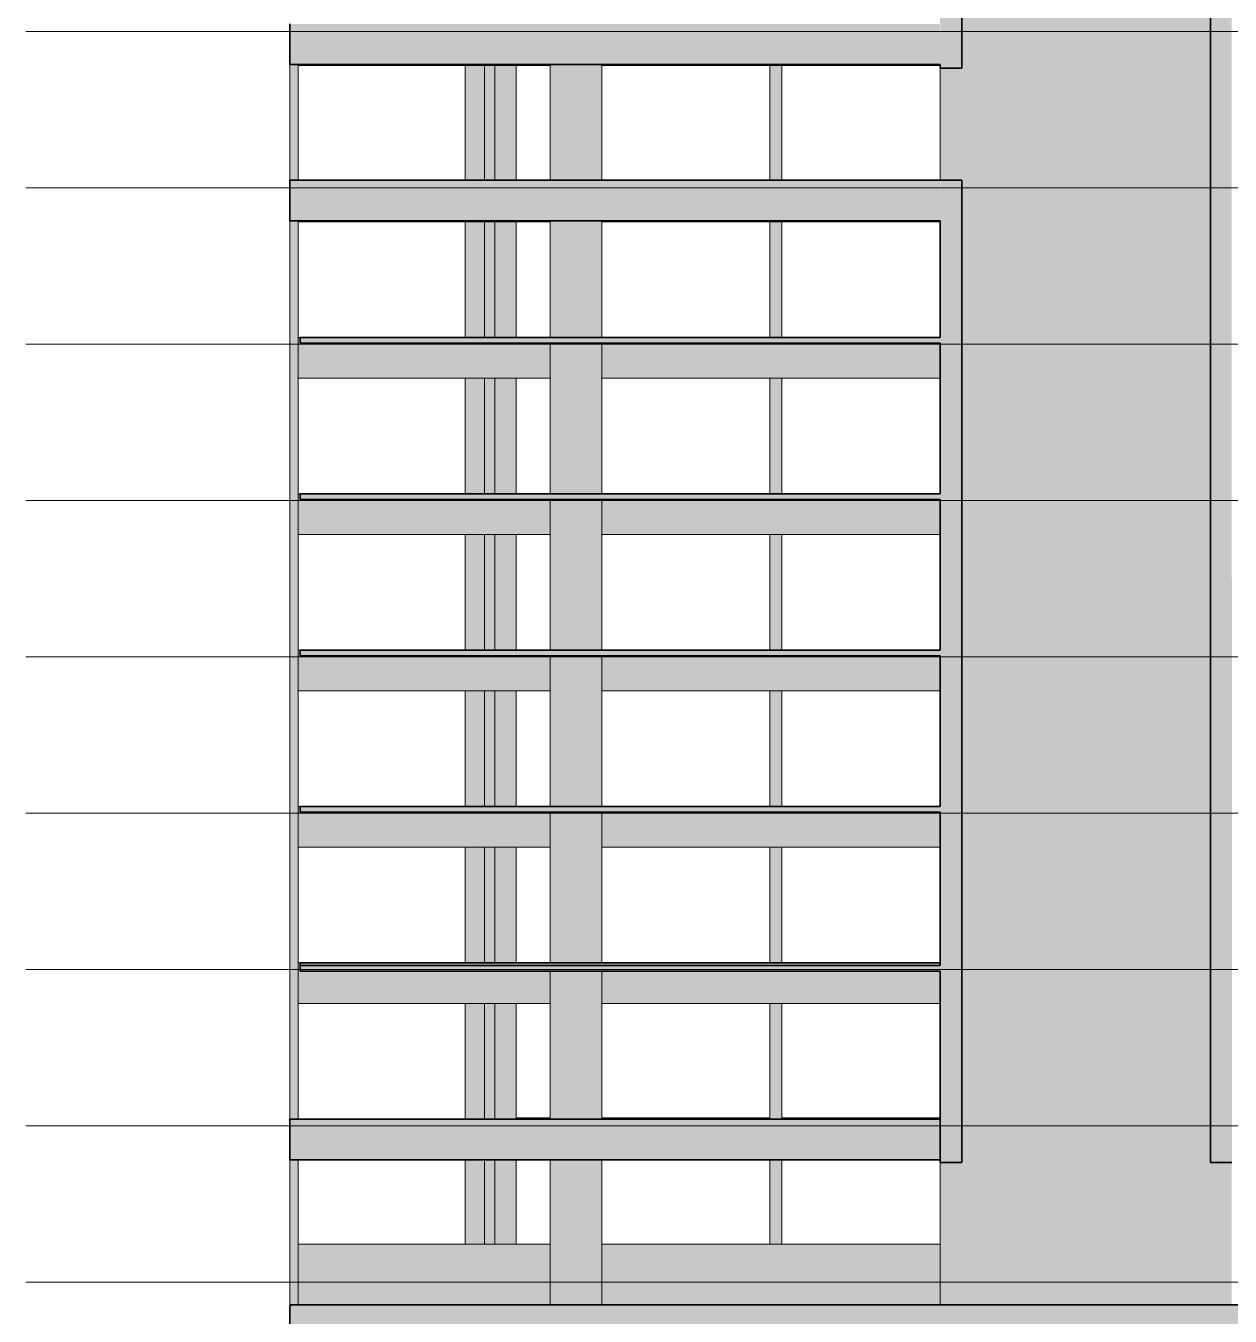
# Model space of a CAD drawing. Extents: x -2131 to 52870, y -3196 to 88043.
# Drawn here: x 34692 to 36910, y 80725 to 83102 of the extents above; entities that cross this region are included whole.
import ezdxf

# ---------------------------------------------------------------- set-up
doc = ezdxf.new("R2010")
doc.units = 0
doc.linetypes.add('Centro', pattern=[3.175, 0.635, -0.47625, 1.5875, -0.47625])
for name, color, linetype, lineweight in [('A-FLOR', 7, 'Continuous', 25), ('A-FLOR-LEVL', 7, 'Continuous', 9), ('S-BEAM', 7, 'Continuous', 25), ('S-COLS', 7, 'Continuous', 25)]:
    doc.layers.add(name, color=color, linetype=linetype, lineweight=lineweight)

msp = doc.modelspace()

# ---------------------------------------------------------------- hatches: boundary and pattern name
at = {"layer": 'A-FLOR', "true_color": 0xc0c0c0}
for points in [[(36375.905, 82518.001), (36375.677, 82528.001), (35196.909, 82528.001), (35196.909, 82518.001), (36375.677, 82518.001)], [(35258.342, 82230.001), (36375.905, 82230.001), (36375.677, 82240.001), (35196.909, 82240.001), (35196.909, 82230.001)], [(35692.048, 81942.001), (36375.905, 81942.001), (36375.677, 81952.001), (35196.909, 81952.001), (35196.909, 81942.001), (35657.655, 81942.001)], [(35715.405, 81654.001), (36375.905, 81654.001), (36375.677, 81664.001), (35196.909, 81664.001), (35196.909, 81654.001), (35692.048, 81654.001)], [(35717.896, 81371.001), (36375.905, 81371.001), (36375.677, 81376.001), (35196.909, 81375.865), (35196.909, 81371.001), (35692.048, 81371.001)], [(35752.655, 81360.923), (36375.905, 81360.923), (36375.677, 81371.001), (35196.909, 81371.001), (35196.909, 81360.923), (35743.744, 81360.923)]]:
    msp.add_hatch(color=9, dxfattribs=at).paths.add_polyline_path(points, flags=0)
at = {"layer": 'S-BEAM', "true_color": 0xc0c0c0}
for points in [[(35898.834, 83031.001), (36375.909, 83031.001), (36375.677, 83106.001), (35178.409, 83106.001), (35178.409, 83031.001), (35692.048, 83031.001)], [(35278.477, 83029.001), (35657.655, 83029.001), (35657.655, 83031.001), (35193.409, 83031.001), (35193.409, 83029.001)], [(35752.655, 83029.001), (36375.677, 83029.001), (36375.677, 83031.001), (35752.655, 83031.001)], [(36375.677, 82743.001), (36375.909, 82743.001), (36375.677, 82818.001), (35178.409, 82818.001), (35178.409, 82743.001), (36312.405, 82743.001)], [(35485.263, 82741.001), (35657.655, 82741.001), (35657.655, 82743.001), (35193.409, 82743.001), (35193.409, 82741.001), (35278.477, 82741.001)], [(35752.655, 82741.001), (36375.677, 82741.001), (36375.677, 82743.001), (35752.655, 82743.001)], [(35588.655, 82453.001), (35657.655, 82453.001), (35657.655, 82518.001), (35196.909, 82518.001), (35196.909, 82528.001), (35193.409, 82528.001), (35193.409, 82453.001), (35536.959, 82453.001)], [(35898.834, 82453.001), (36375.677, 82453.001), (36375.677, 82518.001), (35752.655, 82518.001), (35752.655, 82453.001)], [(35193.409, 82165.001), (35657.655, 82165.001), (35657.655, 82230.001), (35196.909, 82230.001), (35196.909, 82240.001), (35193.409, 82240.001), (35193.409, 82179.525)], [(36375.677, 82165.001), (36375.677, 82230.001), (35752.655, 82230.001), (35752.655, 82165.001), (36312.405, 82165.001)], [(35588.655, 81877.001), (35657.655, 81877.001), (35657.655, 81942.001), (35196.909, 81942.001), (35196.909, 81952.001), (35193.409, 81952.001), (35193.409, 81877.001), (35485.263, 81877.001)], [(35752.655, 81877.001), (36375.677, 81877.001), (36375.677, 81942.001), (35752.655, 81942.001)], [(35193.409, 81589.001), (35657.655, 81589.001), (35657.655, 81654.001), (35196.909, 81654.001), (35196.909, 81664.001), (35193.409, 81664.001), (35193.409, 81640.001)], [(35752.655, 81589.001), (36375.677, 81589.001), (36375.677, 81654.001), (35752.655, 81654.001)], [(35193.409, 81301.001), (35657.655, 81301.001), (35657.655, 81360.923), (35196.909, 81360.923), (35196.909, 81376.001), (35193.409, 81376.001), (35193.409, 81341.181)], [(36105.619, 81301.001), (36375.677, 81301.001), (36375.677, 81360.923), (35752.655, 81360.923), (35752.655, 81301.001), (36053.923, 81301.001)], [(35692.048, 81013.001), (36375.909, 81013.028), (36375.677, 81088.001), (35178.409, 81088.001), (35178.409, 81013.001), (35588.655, 81013.001)], [(35193.409, 80746), (35657.655, 80746), (35657.655, 80858), (35193.409, 80858), (35193.409, 80767.577)], [(36105.619, 80746), (36375.677, 80746), (36375.677, 80858), (35752.655, 80858), (35752.655, 80746), (36052.628, 80746)], [(37863.296, 80707), (37887.416, 80707), (37887.416, 80743.5), (37926.916, 80743.464), (37926.916, 80746), (35179.159, 80746), (35179.159, 80743.5), (35217.909, 80743.5), (35217.909, 80707), (37759.903, 80707)]]:
    msp.add_hatch(color=9, dxfattribs=at).paths.add_polyline_path(points, flags=0)
h = msp.add_hatch(color=9, dxfattribs=at)
h.paths.add_polyline_path([(35594.655, 81088.001), (35657.655, 81088.001), (35657.655, 81090.001), (35594.655, 81090.001)], flags=0)
h.paths.add_polyline_path([(35752.655, 81088.001), (36061.905, 81088.001), (36061.905, 81090.001), (35752.655, 81090.001)], flags=0)
h.paths.add_polyline_path([(36312.405, 81088.001), (36375.677, 81088.001), (36375.677, 81090.001), (36083.905, 81090.001), (36083.905, 81088.001), (36105.619, 81088.001)], flags=0)
at = {"layer": 'S-COLS', "true_color": 0xc0c0c0}
for points in [[(36386.417, 83024.501), (36415.405, 83024.501), (36415.405, 87709), (36375.909, 87709), (36375.905, 83024.501)], [(36912.667, 81008.501), (36912.916, 81008.501), (36912.667, 84258), (36873.416, 84258), (36873.416, 81008.501)], [(36568.928, 82804.001), (36873.416, 82804.006), (36873.416, 83092.001), (36415.405, 83092.001), (36415.405, 83024.501), (36375.905, 83024.501), (36375.909, 82818.001), (36415.405, 82818.001), (36415.405, 82804.001), (36557.223, 82804.001)], [(35193.409, 82818.001), (35193.409, 83031.001), (35178.409, 83031.001), (35178.409, 82818.001), (35191.418, 82818.001)], [(35536.905, 82818.001), (35536.905, 83029.001), (35501.155, 83029.001), (35501.155, 82818.001), (35501.669, 82818.001)], [(35555.905, 82818.001), (35555.905, 83029.001), (35536.905, 83029.001), (35536.905, 82818.001), (35538.087, 82818.001)], [(35594.655, 82818.001), (35594.655, 83029.001), (35555.905, 83029.001), (35555.905, 82818.001), (35588.655, 82818.001)], [(35692.048, 82818.001), (35752.655, 82818.001), (35752.655, 83031.001), (35657.655, 83031.001), (35657.655, 82818.001)], [(36083.905, 82818.001), (36083.905, 83029.001), (36061.905, 83029.001), (36061.905, 82818.001)], [(36415.405, 81008.501), (36415.405, 82818.001), (36375.909, 82818.001), (36375.909, 81008.501), (36386.417, 81008.501)], [(36551.235, 82516.001), (36873.416, 82516.006), (36873.416, 82804.001), (36415.405, 82804.001), (36415.405, 82516.001), (36551.155, 82516.001)], [(35178.409, 82516.001), (35193.409, 82516.001), (35193.409, 82743.001), (35178.409, 82743.001), (35178.409, 82532.512)], [(35536.905, 82528.001), (35536.905, 82741.001), (35501.155, 82741.001), (35501.155, 82528.001)], [(35555.905, 82528.001), (35555.905, 82741.001), (35536.905, 82741.001), (35536.959, 82528.001), (35537.918, 82528.001)], [(35557.971, 82528.001), (35594.655, 82528.001), (35594.655, 82741.001), (35555.905, 82741.001), (35555.905, 82528.001)], [(36083.905, 82528.001), (36083.905, 82741.001), (36061.905, 82741.001), (36061.905, 82528.001), (36082.405, 82528.001)], [(35185.237, 82228.001), (35193.409, 82228.001), (35193.29, 82516.001), (35178.409, 82516.001), (35178.409, 82228.001), (35184.592, 82228.001)], [(35536.905, 82240.001), (35536.905, 82453.001), (35501.155, 82453.001), (35501.155, 82240.001)], [(35536.905, 82240.001), (35555.905, 82240.001), (35555.905, 82453.001), (35536.905, 82453.001), (35536.905, 82356.019)], [(35594.655, 82240.001), (35594.655, 82453.001), (35555.905, 82453.001), (35555.905, 82240.001), (35588.655, 82240.001)], [(36083.905, 82240.001), (36083.905, 82453.001), (36061.905, 82453.001), (36061.905, 82240.001), (36082.405, 82240.001)], [(35183.616, 81940.001), (35193.409, 81940.001), (35193.262, 82228.001), (35178.409, 82228.001), (35178.409, 81940.001), (35183.124, 81940.001)], [(35501.155, 81952.001), (35536.905, 81952.001), (35536.905, 82165.001), (35501.155, 82165.001), (35501.155, 82003.032)], [(35555.905, 81952.001), (35555.905, 82165.001), (35536.905, 82165.001), (35536.905, 81952.001), (35537.918, 81952.001)], [(35594.655, 81952.001), (35594.655, 82165.001), (35555.905, 82165.001), (35555.905, 81952.001), (35588.655, 81952.001)], [(36083.905, 81952.001), (36083.905, 82165.001), (36061.905, 82165.001), (36061.905, 81952.001), (36082.405, 81952.001)], [(35181.656, 81652.001), (35193.409, 81652.001), (35193.217, 81940.001), (35178.409, 81940.001), (35178.409, 81652.001), (35181.645, 81652.001)], [(36854.92, 81652.001), (36873.416, 81652.006), (36873.416, 81940.001), (36415.405, 81940.001), (36415.405, 81652.001), (36829.368, 81652.001)], [(35501.155, 81664.001), (35536.905, 81664.001), (35536.905, 81877.001), (35501.155, 81877.001), (35501.155, 81826.538)], [(35536.905, 81664.001), (35555.905, 81664.001), (35555.905, 81877.001), (35536.905, 81877.001), (35536.905, 81803.083)], [(35557.971, 81664.001), (35594.655, 81664.001), (35594.655, 81877.001), (35555.905, 81877.001), (35555.905, 81664.001)], [(36083.905, 81664.001), (36083.905, 81877.001), (36061.905, 81877.001), (36061.905, 81664.001), (36082.405, 81664.001)], [(35181.316, 81364.001), (35193.409, 81364.001), (35193.132, 81652.001), (35178.409, 81652.001), (35178.409, 81364.001), (35180.927, 81364.001)], [(35657.655, 81376.001), (35752.655, 81376.001), (35752.655, 81652.001), (35657.655, 81652.001), (35657.655, 81385.305)], [(35536.905, 81376.001), (35536.905, 81589.001), (35501.155, 81589.001), (35501.155, 81376.001)], [(35536.959, 81376.001), (35555.905, 81376.001), (35555.905, 81589.001), (35536.905, 81589.001), (35536.905, 81376.001)], [(35594.655, 81376.001), (35594.655, 81589.001), (35555.905, 81589.001), (35555.905, 81376.001), (35588.655, 81376.001)], [(36061.905, 81376.001), (36083.905, 81376.001), (36083.905, 81589.001), (36061.905, 81589.001), (36061.905, 81385.305)], [(35193.409, 81088.001), (35193.324, 81364.001), (35178.409, 81364.001), (35178.781, 81088.001), (35181.529, 81088.001)], [(35692.048, 81088.001), (35752.655, 81088.001), (35752.655, 81360.923), (35657.655, 81360.923), (35657.655, 81088.001)], [(36587.928, 81076.001), (36873.416, 81076.006), (36873.416, 81364.001), (36415.405, 81364.001), (36415.405, 81076.001), (36587.85, 81076.001)], [(35536.905, 81088.001), (35536.905, 81301.001), (35501.155, 81301.001), (35501.155, 81088.001)], [(35536.905, 81088.001), (35555.905, 81088.001), (35555.905, 81301.001), (35536.905, 81301.001), (35536.905, 81090.001)], [(35555.905, 81088.001), (35594.655, 81088.001), (35594.655, 81301.001), (35555.905, 81301.001), (35555.905, 81090.001)], [(36061.905, 81088.001), (36083.905, 81088.001), (36083.905, 81301.001), (36061.905, 81301.001), (36061.905, 81090.001)], [(36375.677, 80788), (36912.667, 80788), (36912.667, 81008.501), (36873.416, 81008.501), (36873.416, 81076.001), (36415.405, 81076.001), (36415.405, 81008.501), (36375.905, 81008.501), (36375.677, 80944.071)], [(35178.409, 80788), (35193.409, 80788), (35193.409, 81013.001), (35178.409, 81013.001), (35178.409, 80788.576)], [(35536.905, 80858), (35536.905, 81013.001), (35501.155, 81013.001), (35501.155, 80858)], [(35542.816, 80858), (35555.905, 80858), (35555.905, 81013.001), (35536.905, 81013.001), (35536.905, 80858), (35538.871, 80858)], [(35594.655, 80858), (35594.655, 81013.001), (35555.905, 81013.001), (35555.905, 80858), (35588.655, 80858)], [(35657.655, 80788), (35752.655, 80788), (35752.655, 81013.001), (35657.655, 81013.001), (35657.655, 80858)], [(36063.405, 80858), (36083.905, 80858), (36083.905, 81013.001), (36061.905, 81013.001), (36061.905, 80858)], [(35179.159, 80743.5), (35179.159, 80746), (35193.409, 80746), (35193.409, 80788), (35178.409, 80788), (35178.409, 80743.5)], [(35193.409, 80127.5), (35217.909, 80127.5), (35217.909, 80743.5), (35178.409, 80743.5), (35178.409, 80127.5)]]:
    msp.add_hatch(color=9, dxfattribs=at).paths.add_polyline_path(points, flags=0)
h = msp.add_hatch(color=9, dxfattribs=at)
h.paths.add_polyline_path([(36590.422, 83092.001), (36873.416, 83092.006), (36873.416, 83380.001), (36415.405, 83380.001), (36415.797, 83092.001), (36589.905, 83092.001)], flags=0)
h.paths.add_polyline_path([(36375.677, 83106.001), (36375.905, 83106.001), (36375.677, 83238.486)], flags=0)
h = msp.add_hatch(color=9, dxfattribs=at)
h.paths.add_polyline_path([(35692.048, 82516.001), (35752.655, 82516.001), (35752.655, 82518.001), (35657.655, 82518.001), (35657.655, 82516.001)], flags=0)
h.paths.add_polyline_path([(35692.048, 82528.001), (35752.655, 82528.001), (35752.655, 82743.001), (35657.655, 82743.001), (35657.655, 82528.001)], flags=0)
h = msp.add_hatch(color=9, dxfattribs=at)
h.paths.add_polyline_path([(35657.655, 82228.001), (35752.655, 82228.001), (35752.655, 82230.001), (35657.655, 82230.001)], flags=0)
h.paths.add_polyline_path([(35715.405, 82240.001), (35752.655, 82240.001), (35752.655, 82516.001), (35657.655, 82516.001), (35657.655, 82240.001), (35692.048, 82240.001)], flags=0)
h = msp.add_hatch(color=9, dxfattribs=at)
h.paths.add_polyline_path([(36568.928, 82228.001), (36873.416, 82228.006), (36873.416, 82516.001), (36415.405, 82516.001), (36415.405, 82228.001), (36558.754, 82228.001)], flags=0)
h.paths.add_polyline_path([(36375.677, 82228.001), (36375.905, 82228.024), (36375.677, 82230.001)], flags=0)
h = msp.add_hatch(color=9, dxfattribs=at)
h.paths.add_polyline_path([(35752.655, 81940.001), (35752.655, 81942.001), (35657.655, 81942.001), (35657.655, 81940.001), (35715.405, 81940.001)], flags=0)
h.paths.add_polyline_path([(35715.405, 81952.001), (35752.655, 81952.001), (35752.655, 82228.001), (35657.655, 82228.001), (35657.655, 81952.001), (35692.048, 81952.001)], flags=0)
h = msp.add_hatch(color=9, dxfattribs=at)
h.paths.add_polyline_path([(36566.112, 81940.001), (36873.416, 81940.006), (36873.416, 82228.001), (36415.405, 82228.001), (36415.405, 81940.001), (36560.595, 81940.001)], flags=0)
h.paths.add_polyline_path([(36375.677, 81952.001), (36375.905, 81952.001), (36375.677, 82003.032)], flags=0)
h = msp.add_hatch(color=9, dxfattribs=at)
h.paths.add_polyline_path([(35657.655, 81652.001), (35752.655, 81652.001), (35752.655, 81654.001), (35657.655, 81654.001)], flags=0)
h.paths.add_polyline_path([(35692.048, 81664.001), (35752.655, 81664.001), (35752.655, 81940.001), (35657.655, 81940.001), (35657.655, 81664.001)], flags=0)
h = msp.add_hatch(color=9, dxfattribs=at)
h.paths.add_polyline_path([(36551.138, 81364.001), (36873.416, 81364.141), (36873.416, 81652.001), (36415.405, 81652.001), (36415.797, 81364.001), (36550.922, 81364.001)], flags=0)
h.paths.add_polyline_path([(36375.677, 81376.001), (36375.905, 81376.001), (36375.677, 81385.305)], flags=0)
h = msp.add_hatch(color=9, dxfattribs=at)
h.paths.add_polyline_path([(35743.744, 80482), (35752.655, 80482), (35752.655, 80707), (35657.655, 80707), (35657.655, 80482), (35692.048, 80482)], flags=0)
h.paths.add_polyline_path([(35692.048, 80746), (35752.655, 80746), (35752.655, 80788), (35657.655, 80788), (35657.655, 80746)], flags=0)
h = msp.add_hatch(color=9, dxfattribs=at)
h.paths.add_polyline_path([(36375.677, 80482), (36912.667, 80482), (36912.667, 80707), (36375.677, 80707), (36375.677, 80502.837)], flags=0)
h.paths.add_polyline_path([(36725.976, 80746), (36912.667, 80746), (36912.667, 80788), (36375.677, 80788), (36375.677, 80746), (36634.228, 80746)], flags=0)

# ---------------------------------------------------------------- linework, layer by layer
at = {"layer": 'A-FLOR', "color": 190, "lineweight": 35, "true_color": 0x8000ff}
for p, q in [((35196.909, 82528.001), (36375.905, 82528.001)), ((35196.909, 82518.001), (35196.909, 82528.001)), ((36375.905, 82518.001), (35196.909, 82518.001)), ((35196.909, 82240.001), (36375.905, 82240.001)), ((35196.909, 82230.001), (35196.909, 82240.001)), ((36375.905, 82230.001), (35196.909, 82230.001)), ((35196.909, 81952.001), (36375.905, 81952.001)), ((35196.909, 81942.001), (35196.909, 81952.001)), ((36375.905, 81942.001), (35196.909, 81942.001)), ((35196.909, 81664.001), (36375.905, 81664.001)), ((35196.909, 81654.001), (35196.909, 81664.001)), ((36375.905, 81654.001), (35196.909, 81654.001)), ((36375.905, 81376.001), (35196.909, 81376.001)), ((35196.909, 81360.923), (35196.909, 81376.001)), ((35196.909, 81371.001), (36375.905, 81371.001)), ((36375.905, 81360.923), (35196.909, 81360.923))]:
    msp.add_line(p, q, dxfattribs=at)
at = {"layer": 'A-FLOR-LEVL', "linetype": 'Centro'}
for p, q in [((34691.966, 83092.001), (39504.639, 83092.001)), ((34691.966, 82804.001), (39504.639, 82804.001)), ((34691.966, 82516.001), (39504.639, 82516.001)), ((34691.966, 82228.001), (39504.639, 82228.001)), ((34691.966, 81940.001), (39504.639, 81940.001)), ((34691.966, 81652.001), (39504.639, 81652.001)), ((34691.966, 81364.001), (39504.639, 81364.001)), ((34691.966, 81076.001), (39504.639, 81076.001)), ((34691.966, 80788), (39504.639, 80788))]:
    msp.add_line(p, q, dxfattribs=at)
at = {"layer": 'S-BEAM', "color": 190, "lineweight": 35, "true_color": 0x8000ff}
for p, q in [((35178.409, 83031.001), (35178.409, 83106.001)), ((35178.409, 83031.001), (36375.909, 83031.001)), ((35178.409, 82743.001), (35178.409, 82818.001)), ((35178.409, 82818.001), (36375.909, 82818.001)), ((35178.409, 82743.001), (36375.909, 82743.001)), ((35178.409, 81013.001), (35178.409, 81088.001)), ((35178.409, 81088.001), (36375.909, 81088.001)), ((35594.655, 81090.001), (35657.655, 81090.001)), ((35752.655, 81090.001), (36061.905, 81090.001)), ((36083.905, 81090.001), (36375.677, 81090.001)), ((36375.909, 81013.001), (36375.909, 81088.001)), ((35178.409, 81013.001), (36375.909, 81013.001)), ((35179.159, 80746), (37927.158, 80746)), ((35179.159, 80746), (35179.159, 80743.5))]:
    msp.add_line(p, q, dxfattribs=at)
at = {"layer": 'S-BEAM', "lineweight": 9}
for p, q in [((35193.409, 83031.001), (35193.409, 83029.001)), ((35193.409, 83029.001), (35657.655, 83029.001)), ((35657.655, 83031.001), (35657.655, 83029.001)), ((35752.655, 83031.001), (35752.655, 83029.001)), ((35752.655, 83029.001), (36375.677, 83029.001)), ((36375.677, 83029.001), (36375.677, 83031.001)), ((35193.409, 82743.001), (35193.409, 82741.001)), ((35193.409, 82741.001), (35657.655, 82741.001)), ((35657.655, 82743.001), (35657.655, 82741.001)), ((35752.655, 82743.001), (35752.655, 82741.001)), ((35752.655, 82741.001), (36375.677, 82741.001)), ((36375.677, 82741.001), (36375.677, 82743.001)), ((35193.409, 82528.001), (35196.909, 82528.001)), ((35193.409, 82528.001), (35193.409, 82516.001)), ((35193.409, 82516.001), (35193.409, 82453.001)), ((35657.655, 82518.001), (35657.655, 82453.001)), ((35752.655, 82518.001), (35752.655, 82453.001)), ((36375.677, 82516.001), (36375.677, 82518.001)), ((36375.677, 82453.001), (36375.677, 82516.001)), ((35193.409, 82453.001), (35657.655, 82453.001)), ((35752.655, 82453.001), (36375.677, 82453.001)), ((35193.409, 82240.001), (35196.909, 82240.001)), ((35193.409, 82240.001), (35193.409, 82228.001)), ((35193.409, 82228.001), (35193.409, 82165.001)), ((35657.655, 82230.001), (35657.655, 82165.001)), ((35752.655, 82230.001), (35752.655, 82165.001)), ((36375.677, 82228.001), (36375.677, 82230.001)), ((36375.677, 82165.001), (36375.677, 82228.001)), ((35193.409, 82165.001), (35657.655, 82165.001)), ((35752.655, 82165.001), (36375.677, 82165.001)), ((35193.409, 81952.001), (35196.909, 81952.001)), ((35193.409, 81952.001), (35193.409, 81940.001)), ((35193.409, 81940.001), (35193.409, 81877.001)), ((35657.655, 81942.001), (35657.655, 81877.001)), ((35752.655, 81942.001), (35752.655, 81877.001)), ((36375.677, 81940.001), (36375.677, 81942.001)), ((36375.677, 81877.001), (36375.677, 81940.001)), ((35193.409, 81877.001), (35657.655, 81877.001)), ((35752.655, 81877.001), (36375.677, 81877.001)), ((35193.409, 81664.001), (35196.909, 81664.001)), ((35193.409, 81664.001), (35193.409, 81652.001)), ((35193.409, 81652.001), (35193.409, 81589.001)), ((35657.655, 81654.001), (35657.655, 81589.001)), ((35752.655, 81654.001), (35752.655, 81589.001)), ((36375.677, 81652.001), (36375.677, 81654.001)), ((36375.677, 81589.001), (36375.677, 81652.001)), ((35193.409, 81589.001), (35657.655, 81589.001)), ((35752.655, 81589.001), (36375.677, 81589.001)), ((35193.409, 81376.001), (35657.655, 81376.001)), ((35193.409, 81364.001), (35193.409, 81376.001)), ((35752.655, 81376.001), (36375.677, 81376.001)), ((35193.409, 81301.001), (35193.409, 81364.001)), ((35657.655, 81360.923), (35657.655, 81301.001)), ((35752.655, 81360.923), (35752.655, 81301.001)), ((36375.677, 81301.001), (36375.677, 81360.923)), ((35193.409, 81301.001), (35657.655, 81301.001)), ((35752.655, 81301.001), (36375.677, 81301.001)), ((35193.409, 80858), (35657.655, 80858)), ((35193.409, 80858), (35193.409, 80788)), ((35657.655, 80858), (35657.655, 80746)), ((35752.655, 80858), (35752.655, 80746)), ((35752.655, 80858), (36375.677, 80858)), ((36375.677, 80788), (36375.677, 80858)), ((35193.409, 80788), (35193.409, 80745.987)), ((36375.677, 80746), (36375.677, 80788))]:
    msp.add_line(p, q, dxfattribs=at)
at = {"layer": 'S-COLS', "color": 190, "lineweight": 35, "true_color": 0x8000ff}
for p, q in [((36415.405, 87709), (36415.405, 83024.501)), ((36873.416, 84258), (36873.416, 81008.501)), ((36375.905, 83031.001), (36375.905, 83024.501)), ((36415.405, 83024.501), (36375.905, 83024.501)), ((36415.405, 82818.001), (36375.905, 82818.001)), ((36415.405, 82818.001), (36415.405, 81008.501)), ((36375.905, 82743.001), (36375.905, 82528.001)), ((36375.905, 82518.001), (36375.905, 82240.001)), ((36375.905, 82230.001), (36375.905, 81952.001)), ((36375.905, 81942.001), (36375.905, 81664.001)), ((36375.905, 81654.001), (36375.905, 81371.001)), ((36375.905, 81360.923), (36375.905, 81008.501)), ((36415.405, 81008.501), (36375.905, 81008.501)), ((36912.916, 81008.501), (36873.416, 81008.501)), ((35178.409, 80743.5), (35178.409, 80127.5)), ((35179.159, 80743.5), (35178.409, 80743.5))]:
    msp.add_line(p, q, dxfattribs=at)
at = {"layer": 'S-COLS', "lineweight": 9}
for p, q in [((36873.416, 83092.001), (36415.797, 83092.001)), ((36873.416, 83092.001), (36415.797, 83092.001)), ((35178.409, 83031.001), (35178.409, 82818.001)), ((35193.409, 83031.001), (35193.409, 83029.001)), ((35193.409, 83029.001), (35193.409, 82818.001)), ((35501.155, 82818.001), (35501.155, 83029.001)), ((35536.905, 83029.001), (35536.905, 82818.001)), ((35555.905, 83029.001), (35555.905, 82818.001)), ((35594.655, 83029.001), (35594.655, 82818.001)), ((35657.655, 83031.001), (35657.655, 82818.001)), ((35752.655, 82818.001), (35752.655, 83031.001)), ((36061.905, 83029.001), (36061.905, 82818.001)), ((36083.905, 83029.001), (36083.905, 82818.001)), ((36375.677, 83031.001), (36375.677, 83029.001)), ((36375.677, 83029.001), (36375.677, 82818.001)), ((36873.416, 82804.001), (36415.405, 82804.001)), ((36873.416, 82804.001), (36415.405, 82804.001)), ((35178.409, 82743.001), (35178.409, 82516.001)), ((35193.409, 82743.001), (35193.409, 82741.001)), ((35193.409, 82741.001), (35193.409, 82528.001)), ((35501.155, 82528.001), (35501.155, 82741.001)), ((35536.905, 82741.001), (35536.905, 82528.001)), ((35555.905, 82741.001), (35555.905, 82528.001)), ((35594.655, 82741.001), (35594.655, 82528.001)), ((35657.655, 82743.001), (35657.655, 82528.001)), ((35752.655, 82528.001), (35752.655, 82743.001)), ((36061.905, 82741.001), (36061.905, 82528.001)), ((36083.905, 82741.001), (36083.905, 82528.001)), ((36375.677, 82743.001), (36375.677, 82741.001)), ((36375.677, 82741.001), (36375.677, 82528.001)), ((35178.409, 82516.001), (35178.409, 82228.001)), ((35193.409, 82516.001), (35178.409, 82516.001)), ((35193.409, 82516.001), (35178.409, 82516.001)), ((35193.409, 82528.001), (35193.409, 82516.001)), ((35193.409, 82516.001), (35193.409, 82453.001)), ((35657.655, 82518.001), (35657.655, 82516.001)), ((35657.655, 82516.001), (35657.655, 82240.001)), ((35752.655, 82516.001), (35657.655, 82516.001)), ((35752.655, 82516.001), (35657.655, 82516.001)), ((35752.655, 82516.001), (35752.655, 82518.001)), ((35752.655, 82240.001), (35752.655, 82516.001)), ((36375.677, 82518.001), (36375.677, 82516.001)), ((36375.677, 82516.001), (36375.677, 82453.001)), ((36873.416, 82516.001), (36415.405, 82516.001)), ((36873.416, 82516.001), (36415.405, 82516.001)), ((35193.409, 82453.001), (35193.409, 82240.001)), ((35501.155, 82240.001), (35501.155, 82453.001)), ((35536.905, 82453.001), (35536.905, 82240.001)), ((35555.905, 82453.001), (35555.905, 82240.001)), ((35594.655, 82453.001), (35594.655, 82240.001)), ((36061.905, 82453.001), (36061.905, 82240.001)), ((36083.905, 82453.001), (36083.905, 82240.001)), ((36375.677, 82453.001), (36375.677, 82240.001)), ((35178.409, 82228.001), (35178.409, 81940.001)), ((35193.409, 82228.001), (35178.409, 82228.001)), ((35193.409, 82228.001), (35178.409, 82228.001)), ((35193.409, 82240.001), (35193.409, 82228.001)), ((35193.409, 82228.001), (35193.409, 82165.001)), ((35657.655, 82230.001), (35657.655, 82228.001)), ((35657.655, 82228.001), (35657.655, 81952.001)), ((35752.655, 82228.001), (35657.655, 82228.001)), ((35752.655, 82228.001), (35657.655, 82228.001)), ((35752.655, 82228.001), (35752.655, 82230.001)), ((35752.655, 81952.001), (35752.655, 82228.001)), ((36375.677, 82230.001), (36375.677, 82228.001)), ((36375.677, 82228.001), (36375.677, 82165.001)), ((36873.416, 82228.001), (36415.405, 82228.001)), ((36873.416, 82228.001), (36415.405, 82228.001)), ((35193.409, 82165.001), (35193.409, 81952.001)), ((35501.155, 81952.001), (35501.155, 82165.001)), ((35536.905, 82165.001), (35536.905, 81952.001)), ((35555.905, 82165.001), (35555.905, 81952.001)), ((35594.655, 82165.001), (35594.655, 81952.001)), ((36061.905, 82165.001), (36061.905, 81952.001)), ((36083.905, 82165.001), (36083.905, 81952.001)), ((36375.677, 82165.001), (36375.677, 81952.001)), ((35178.409, 81940.001), (35178.409, 81652.001)), ((35193.409, 81940.001), (35178.409, 81940.001)), ((35193.409, 81940.001), (35178.409, 81940.001)), ((35193.409, 81952.001), (35193.409, 81940.001)), ((35193.409, 81940.001), (35193.409, 81877.001)), ((35657.655, 81942.001), (35657.655, 81940.001)), ((35657.655, 81940.001), (35657.655, 81664.001)), ((35752.655, 81940.001), (35657.655, 81940.001)), ((35752.655, 81940.001), (35657.655, 81940.001)), ((35752.655, 81940.001), (35752.655, 81942.001)), ((35752.655, 81664.001), (35752.655, 81940.001)), ((36375.677, 81942.001), (36375.677, 81940.001)), ((36375.677, 81940.001), (36375.677, 81877.001)), ((36873.416, 81940.001), (36415.405, 81940.001)), ((36873.416, 81940.001), (36415.405, 81940.001)), ((35193.409, 81877.001), (35193.409, 81664.001)), ((35501.155, 81664.001), (35501.155, 81877.001)), ((35536.905, 81877.001), (35536.905, 81664.001)), ((35555.905, 81877.001), (35555.905, 81664.001)), ((35594.655, 81877.001), (35594.655, 81664.001)), ((36061.905, 81877.001), (36061.905, 81664.001)), ((36083.905, 81877.001), (36083.905, 81664.001)), ((36375.677, 81877.001), (36375.677, 81664.001)), ((35193.409, 81664.001), (35193.409, 81652.001)), ((35178.409, 81652.001), (35178.409, 81364.001)), ((35193.409, 81652.001), (35178.409, 81652.001)), ((35193.409, 81652.001), (35178.409, 81652.001)), ((35193.409, 81652.001), (35193.409, 81589.001)), ((35657.655, 81654.001), (35657.655, 81652.001)), ((35657.655, 81652.001), (35657.655, 81376.001)), ((35752.655, 81652.001), (35657.655, 81652.001)), ((35752.655, 81652.001), (35657.655, 81652.001)), ((35752.655, 81652.001), (35752.655, 81654.001)), ((35752.655, 81376.001), (35752.655, 81652.001)), ((36375.677, 81654.001), (36375.677, 81652.001)), ((36375.677, 81652.001), (36375.677, 81589.001)), ((36873.416, 81652.001), (36415.405, 81652.001)), ((36873.416, 81652.001), (36415.405, 81652.001)), ((35193.409, 81589.001), (35193.409, 81376.001)), ((35501.155, 81376.001), (35501.155, 81589.001)), ((35536.905, 81589.001), (35536.905, 81376.001)), ((35555.905, 81589.001), (35555.905, 81376.001)), ((35594.655, 81589.001), (35594.655, 81376.001)), ((36061.905, 81589.001), (36061.905, 81376.001)), ((36083.905, 81589.001), (36083.905, 81376.001)), ((36375.677, 81589.001), (36375.677, 81376.001)), ((35193.409, 81376.001), (35193.409, 81364.001)), ((35178.409, 81364.001), (35178.409, 81088.001)), ((35193.409, 81364.001), (35178.409, 81364.001)), ((35193.409, 81364.001), (35178.409, 81364.001)), ((35193.409, 81364.001), (35193.409, 81301.001)), ((35657.655, 81360.923), (35657.655, 81088.001)), ((35752.655, 81088.001), (35752.655, 81360.923)), ((36375.677, 81360.923), (36375.677, 81301.001)), ((36873.416, 81364.001), (36415.797, 81364.001)), ((36873.416, 81364.001), (36415.797, 81364.001)), ((35193.409, 81301.001), (35193.409, 81088.001)), ((35501.155, 81088.001), (35501.155, 81301.001)), ((35536.905, 81301.001), (35536.905, 81088.001)), ((35555.905, 81301.001), (35555.905, 81088.001)), ((35594.655, 81301.001), (35594.655, 81088.001)), ((36061.905, 81301.001), (36061.905, 81088.001)), ((36083.905, 81301.001), (36083.905, 81088.001)), ((36375.677, 81301.001), (36375.677, 81088.001)), ((36873.416, 81076.001), (36415.405, 81076.001)), ((36873.416, 81076.001), (36415.405, 81076.001)), ((35178.409, 81013.001), (35178.409, 80788)), ((35193.409, 81013.001), (35193.409, 80788)), ((35501.155, 80858), (35501.155, 81013.001)), ((35536.905, 81013.001), (35536.905, 80858)), ((35555.905, 81013.001), (35555.905, 80858)), ((35594.655, 81013.001), (35594.655, 80858)), ((35657.655, 81013.001), (35657.655, 80788)), ((35752.655, 80788), (35752.655, 81013.001)), ((36061.905, 81013.001), (36061.905, 80858)), ((36083.905, 81013.001), (36083.905, 80858)), ((36375.677, 81013.001), (36375.677, 80788)), ((35178.409, 80788), (35178.409, 80743.5)), ((35193.409, 80788), (35178.409, 80788)), ((35193.409, 80788), (35178.409, 80788)), ((35193.409, 80788), (35193.409, 80745.987)), ((35657.655, 80788), (35657.655, 80746)), ((35752.655, 80788), (35657.655, 80788)), ((35752.655, 80788), (35657.655, 80788)), ((35752.655, 80746), (35752.655, 80788)), ((36375.677, 80788), (36375.677, 80746)), ((36912.667, 80788), (36375.677, 80788)), ((36912.667, 80788), (36375.677, 80788))]:
    msp.add_line(p, q, dxfattribs=at)

doc.saveas('drawing.dxf')
